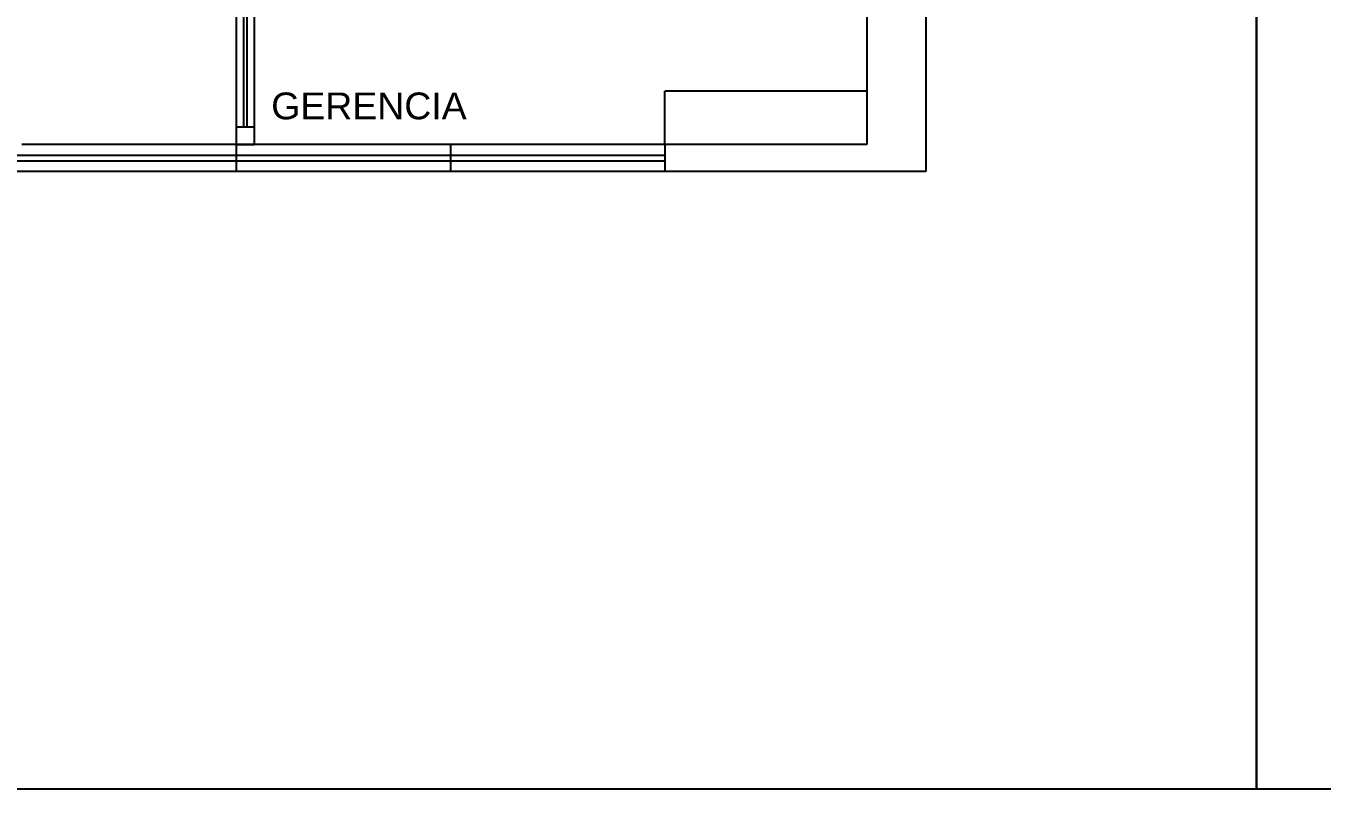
# Model space of a CAD drawing. Header units: millimetres. Extents: x 165 to 269, y 52 to 121.
# Drawn here: x 178.25 to 185.51, y 51.91 to 56.19 of the extents above; entities that cross this region are included whole.
import ezdxf

# ---------------------------------------------------------------- set-up
doc = ezdxf.new("R2010")
doc.units = ezdxf.units.MM
doc.layers.add('FAM ARQUITETURA', color=253, linetype='Continuous')
doc.styles.get("Standard").update_dxf_attribs({"font": 'arial.ttf'})

# ---------------------------------------------------------------- blocks, each defined once
blk = doc.blocks.new('FAM ARQUITETURA')
at = {"layer": 'FAM ARQUITETURA'}
for p, q in [((12.22, -6.25), (12.22, -7.83)), ((12.26, -6.25), (12.26, -7.83)), ((12.28, -6.25), (12.28, -7.83)), ((12.32, -6.25), (12.32, -7.83)), ((15.75, -6.42), (15.75, -7.93)), ((16.08, -6.42), (16.08, -8.08)), ((12.22, -7.83), (12.32, -7.83)), ((12.22, -7.83), (12.22, -7.93)), ((12.32, -7.83), (12.32, -7.93)), ((14.62, -7.93), (11.02, -7.93)), ((12.22, -7.93), (12.22, -8.08)), ((12.22, -7.93), (12.32, -7.93)), ((13.42, -7.93), (13.42, -8.08)), ((15.75, -7.93), (14.62, -7.93)), ((14.62, -7.93), (14.62, -8.08)), ((10.895, -7.99), (14.62, -7.99)), ((10.895, -8.02), (14.62, -8.02)), ((14.62, -8.08), (0.57, -8.08)), ((16.08, -8.08), (14.62, -8.08))]:
    blk.add_line(p, q, dxfattribs=at)
at = {"layer": 'FAM ARQUITETURA', "linetype": 'ByBlock'}
for p in [(15.75, -7.63), (14.62, -7.93), (15.75, -7.63), (14.62, -7.93)]:
    blk.add_line(p, (14.62, -7.63), dxfattribs=at)

msp = doc.modelspace()

# ---------------------------------------------------------------- linework, layer by layer
at = {"layer": 'FAM ARQUITETURA'}
for points in [[(165.1862, 65.455), (185.1417, 65.455), (185.1417, 51.9144), (165.1862, 51.9144)], [(185.1417, 65.455), (210.8746, 65.455), (210.8746, 51.9144), (185.1417, 51.9144)]]:
    msp.add_lwpolyline(points, close=True, dxfattribs=at)

# ---------------------------------------------------------------- block references
msp.add_blockref('FAM ARQUITETURA', (167.2106, 63.4535), dxfattribs=at)

# ---------------------------------------------------------------- texts
at = {"layer": 'FAM ARQUITETURA', "insert": (179.031, 55.8152), "char_height": 0.15, "attachment_point": 1}
msp.add_mtext_dynamic_manual_height_columns('\\pi0.59529;GERENCIA', width=2.27425, gutter_width=12.5, heights=[0], dxfattribs=at)

doc.saveas('drawing.dxf')
